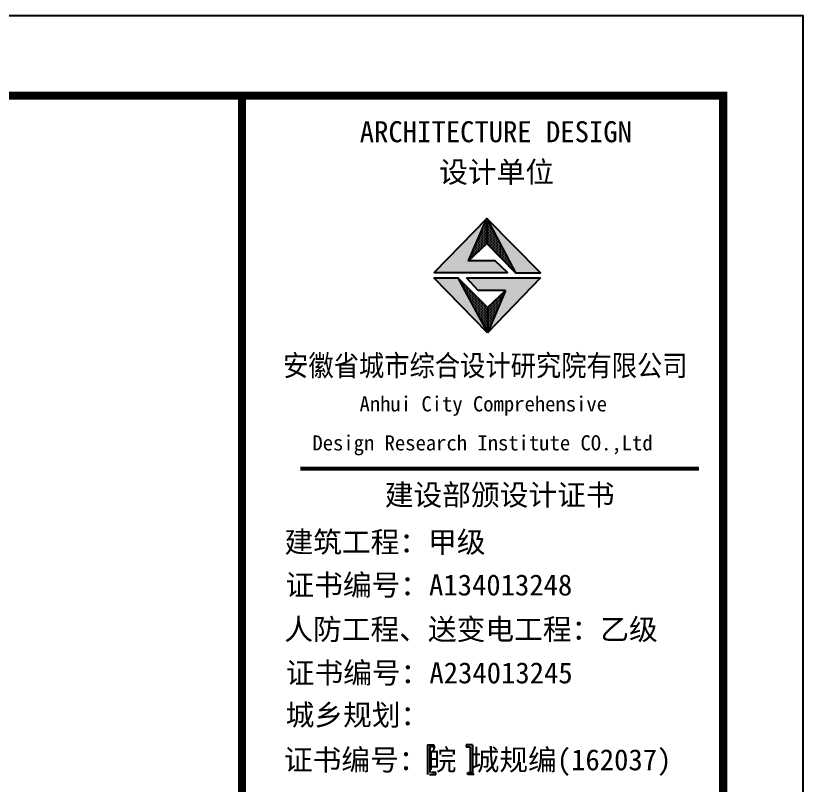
# Model space of a CAD drawing. Extents: x 32461 to 372567, y -698896 to 182569.
# Drawn here: x 145187 to 156003, y -454288 to -443718 of the extents above; entities that cross this region are included whole.
import ezdxf

# ---------------------------------------------------------------- set-up
doc = ezdxf.new("R2010")
doc.units = 0
doc.header["$LTSCALE"] = 1000
doc.header["$MEASUREMENT"] = 0
doc.layers.add('PUB_TITLE', color=4, linetype='CONTINUOUS')
doc.layers.add('图框', color=4, linetype='CONTINUOUS')
doc.styles.add('黑体', font='simhei.ttf', dxfattribs={"width": 0.6, "height": 4.3})

msp = doc.modelspace()

# ---------------------------------------------------------------- hatches: boundary and pattern name
at = {"layer": '图框'}
for color, points in [(1, [(151406.7, -447083.6), (151657.2, -446502.8), (150935.1, -447244.9), (151940.4, -447244.9), (151773.7, -447083.6)]), (1, [(152051.6, -447248), (152392, -447248), (151657.2, -446502.8)]), (1, [(151260.7, -447319.6), (150926.9, -447319.6), (151666.9, -448071.2)]), (1, [(151375.8, -447317.3), (151540, -447489.6), (151911.8, -447489.6), (151666.9, -448071.2), (152392.5, -447317.3)]), (4, [(150873.2, -453761.3), (150929.6, -453761.3), (150929.6, -453733.1), (150903.6, -453733.1), (150842.8, -453733.1), (150842.8, -454142.8), (150903.6, -454142.8), (150929.6, -454142.8), (150929.6, -454114.6), (150873.2, -454114.6)]), (4, [(151428.7, -454114.6), (151372.3, -454114.6), (151372.3, -454142.8), (151398.3, -454142.8), (151459.1, -454142.8), (151459.1, -453733.1), (151398.3, -453733.1), (151372.3, -453733.1), (151372.3, -453761.3), (151428.7, -453761.3)])]:
    msp.add_hatch(color=color, dxfattribs=at).paths.add_polyline_path(points)
h = msp.add_hatch(dxfattribs=at)
h.set_pattern_fill('DOTS', color=256, scale=330, style=0)
h.set_pattern_definition([(0, (-2355641.95, 500652.014), (10.3125, 20.625), [0, -20.625])])
h.paths.add_polyline_path([(151666.9, -448071.2), (151666.9, -447724.8), (151260.7, -447319.6)])
h.paths.add_polyline_path([(151911.8, -447489.6), (151666.9, -447724.8), (151666.9, -448071.2)])
h.paths.add_polyline_path([(151657.2, -446502.8), (151657.2, -446844.4), (152051.6, -447248)])
h.paths.add_polyline_path([(151657.2, -446844.4), (151657.2, -446502.8), (151406.7, -447083.6)])

# ---------------------------------------------------------------- linework, layer by layer
at = {"layer": 'PUB_TITLE'}
msp.add_lwpolyline([(74273.1, -489917.6), (156003.1, -489917.6), (156003.1, -443717.6), (74273.1, -443717.6)], close=True, dxfattribs=at)
at = {"layer": 'PUB_TITLE', "const_width": 110}
msp.add_lwpolyline([(77023.1, -488817.6), (154903.1, -488817.6), (154903.1, -444817.6), (77023.1, -444817.6)], close=True, dxfattribs=at)
at = {"layer": '图框'}
for p, q in [((151406.7, -447083.6), (151657.2, -446502.8)), ((151657.2, -446502.8), (152051.6, -447248)), ((151666.9, -448071.2), (150926.9, -447319.6)), ((150926.9, -447319.6), (151260.7, -447319.6)), ((151666.9, -448071.2), (150926.9, -447319.6)), ((150926.9, -447319.6), (151260.7, -447319.6)), ((150926.9, -447319.6), (151260.7, -447319.6)), ((151666.9, -447724.8), (151260.7, -447319.6)), ((151375.8, -447317.3), (152392.5, -447317.3)), ((151540, -447489.6), (151375.8, -447317.3)), ((152392.5, -447317.3), (151666.9, -448071.2)), ((151911.8, -447489.6), (151540, -447489.6)), ((151666.9, -447724.8), (151911.8, -447489.6)), ((151911.8, -447489.6), (151666.9, -448071.2)), ((151666.9, -448071.2), (151666.9, -447724.8)), ((151666.9, -448071.2), (151666.9, -447724.8)), ((151666.9, -448071.2), (151666.9, -447724.8))]:
    msp.add_line(p, q, dxfattribs=at)
at = {"layer": '图框', "color": 1}
for p, q in [((151666.9, -448071.2), (150926.9, -447319.6)), ((151260.7, -447319.6), (151666.9, -448071.2))]:
    msp.add_line(p, q, dxfattribs=at)
at = {"layer": '图框', "color": 4}
for p, q in [((150842.8, -453733.1), (150903.6, -453733.1)), ((150842.8, -453733.1), (150842.8, -454142.8)), ((150903.6, -453733.1), (150929.6, -453733.1)), ((150929.6, -453733.1), (150929.6, -453761.3)), ((151398.3, -453733.1), (151372.3, -453733.1)), ((151372.3, -453733.1), (151372.3, -453761.3)), ((151459.1, -453733.1), (151398.3, -453733.1)), ((151459.1, -453733.1), (151459.1, -454142.8)), ((150929.6, -453761.3), (150873.2, -453761.3)), ((150873.2, -453761.3), (150873.2, -454114.6)), ((151372.3, -453761.3), (151428.7, -453761.3)), ((151428.7, -453761.3), (151428.7, -454114.6)), ((150868.1, -454142.8), (150928.9, -454142.8)), ((150954.9, -454114.6), (150898.5, -454114.6)), ((150928.9, -454142.8), (150954.9, -454142.8)), ((150954.9, -454142.8), (150954.9, -454114.6)), ((151397.6, -454142.8), (151397.6, -454114.6)), ((151397.6, -454114.6), (151454, -454114.6)), ((151423.6, -454142.8), (151397.6, -454142.8)), ((151484.4, -454142.8), (151423.6, -454142.8))]:
    msp.add_line(p, q, dxfattribs=at)
at = {"layer": '图框', "color": 4, "const_width": 108.4}
msp.add_lwpolyline([(148292.9, -444817.6), (154903.1, -444817.6), (154903.1, -488817.6), (148292.9, -488817.6)], close=True, dxfattribs=at)
at = {"layer": '图框'}
for points in [[(151773.7, -447083.6), (151406.7, -447083.6), (151657.2, -446844.4), (152051.6, -447248), (152392, -447248), (151657.2, -446502.8), (150935.1, -447244.9), (151940.4, -447244.9), (151773.7, -447083.6)], [(151657.2, -446502.8), (151657.2, -446844.4)]]:
    msp.add_lwpolyline(points, dxfattribs=at)
at = {"layer": '图框', "color": 4, "const_width": 54.8}
msp.add_lwpolyline([(149094.5, -449939.1), (154572.5, -449939.1)], dxfattribs=at)

# ---------------------------------------------------------------- texts
at = {"layer": '图框', "color": 4, "style": '黑体'}
for s, height, p in [('ARCHITECTURE DESIGN', 289.238, (149911.8, -445455.2)), ('设计单位', 289.24, (151002.3, -446009.2)), ('Anhui City Comprehensive ', 208.164, (149908.9, -449153.2)), (' Design Research Institute CO.,Ltd', 208.164, (149119.8, -449688.9)), ('建设部颁设计证书', 289.24, (150255.6, -450443.7)), (' 建筑工程：甲级', 289.24, (148681.1, -451091.8)), ('证书编号：A134013248', 289.238, (148890.4, -451681.2)), ('人防工程、送变电工程：乙级', 289.238, (148875.2, -452290.3)), ('证书编号：A234013245', 289.238, (148895.6, -452888.9)), ('城乡规划：', 289.24, (148893.5, -453466.7)), ('证书编号：皖 城规编(162037)', 289.238, (148870.4, -454082.9))]:
    msp.add_text(s, height=height, dxfattribs=at).set_placement(p)
at = {"layer": '图框', "color": 4, "style": '黑体', "width": 0.88}
msp.add_text('安徽省城市综合设计研究院有限公司', height=289.238, dxfattribs=at).set_placement((148859.3, -448667.1))

doc.saveas('drawing.dxf')
